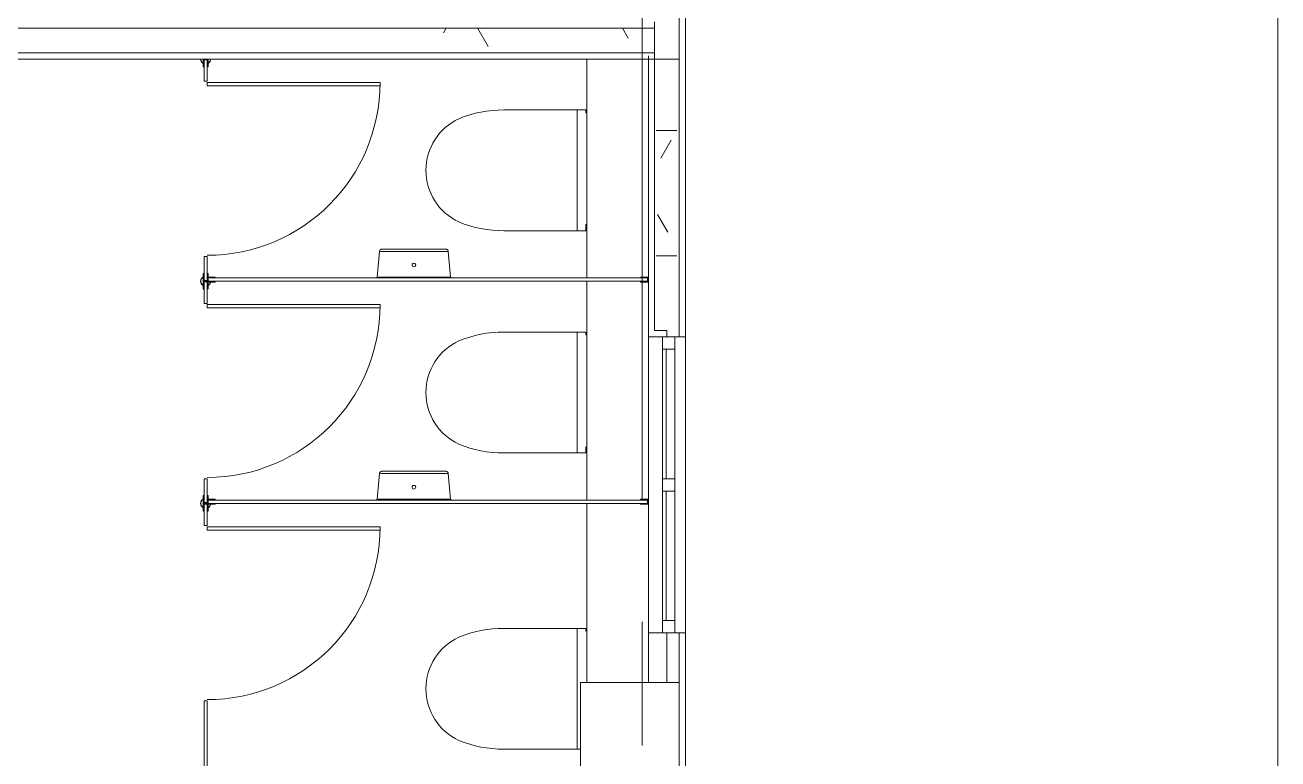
# Model space of a CAD drawing. Header units: millimetres. Extents: x 50620 to 404449, y -131543 to 97.
# Drawn here: x 324612 to 329687, y -21958 to -18986 of the extents above; entities that cross this region are included whole.
import ezdxf

# ---------------------------------------------------------------- set-up
doc = ezdxf.new("R2010")
doc.units = ezdxf.units.MM
doc.linetypes.add('IDA - Grid Line', pattern=[3500, 2000, -500, 500, -500])
for name, color, linetype, lineweight in [('A-_FLOR----_E', 8, 'Continuous', 9), ('A-_FURT----_E', 8, 'Continuous', 9), ('A-_GENM----_M', 8, 'Continuous', 9), ('A-_WALL----_E', 8, 'Continuous', 9), ('A-_WALL----_E-1', 8, 'Continuous', 18), ('A-_WALL----_H-2', 8, 'Continuous', 9), ('A-_WALLPRTN_E-1', 8, 'Continuous', 18), ('A-_WIND----_E', 8, 'Continuous', 9), ('M-_ARCHI', 8, 'Continuous', 5), ('M-_SANIFIXR_E', 8, 'Continuous', 9), ('S-_COLN----_E', 8, 'Continuous', 5), ('S-_COLN----_E-1', 8, 'Continuous', 5)]:
    doc.layers.add(name, color=color, linetype=linetype, lineweight=lineweight)
doc.layers.add('S-_ANOTGRID_E-1', color=9, linetype='IDA - Grid Line', lineweight=5, true_color=0x808080)
pattern_1 = [(6e-11, (102886.37, 38752.37), (1016, 254), [83.82, -678.18, 83.82, -678.18, -4064]), (6e-11, (102886.37, 38752.37), (1016, 254), [-1524, 83.82, -1440.18, 83.82, -678.18, -1778]), (6e-11, (102886.37, 38752.37), (1016, 254), [-3810, 83.82, -424.18, 83.82, -1186.18]), (120, (103267.37, 38879.37), (-727.97045, 752.8818), [83.82, -678.18, 83.82, -678.18, -4064]), (120, (103267.37, 38879.37), (-727.97045, 752.8818), [-1524, 83.82, -1440.18, 83.82, -678.18, -1778]), (120, (103267.37, 38879.37), (-727.97045, 752.8818), [-3810, 83.82, -424.18, 83.82, -1186.18]), (240, (103394.37, 39387.37), (-288.02955, -1006.8818), [83.82, -678.18, 83.82, -678.18, -4064]), (240, (103394.37, 39387.37), (-288.02955, -1006.8818), [-1524, 83.82, -1440.18, 83.82, -678.18, -1778]), (240, (103394.37, 39387.37), (-288.02955, -1006.8818), [-3810, 83.82, -424.18, 83.82, -1186.18])]

# ---------------------------------------------------------------- blocks, each defined once
blk = doc.blocks.new('IDA - Toilet Partition - Corner - 950Lx700Width-4429922-BLK 2 2ND STOREY PLAN')
at = {"layer": 'A-_GENM----_M'}
for p, q in [((30.2, 1803.5), (0, 1803.5)), ((0, 1803.5), (0, 1802)), ((0, 1802), (1.5, 1800)), ((1.5, 1787), (0, 1785)), ((0, 1785), (0, 1783.5)), ((0, 1783.5), (30.2, 1783.5)), ((1.5, 1800), (1.5, 1787)), ((3, 1785), (3, 1802)), ((3, 1802), (18, 1802)), ((100, 1800), (3, 1800)), ((3, 1800), (3, 1787)), ((3, 1787), (100, 1787)), ((18, 1785), (3, 1785)), ((18, 1802), (20, 1800)), ((20, 1787), (18, 1785)), ((20, 1800), (30.2, 1800)), ((30.2, 1787), (20, 1787)), ((100, 1787), (100, 1800)), ((792, 1787), (805, 1787)), ((792, 1087), (792, 1787)), ((805, 1787), (805, 1087)), ((810, 1800), (810, 1787)), ((897, 1800), (810, 1800)), ((810, 1787), (897, 1787)), ((900, 1803.5), (869.8, 1803.5)), ((869.8, 1800), (880, 1800)), ((880, 1787), (869.8, 1787)), ((869.8, 1783.5), (900, 1783.5)), ((880, 1800), (882, 1802)), ((882, 1785), (880, 1787)), ((882, 1802), (897, 1802)), ((897, 1785), (882, 1785)), ((898, 1787), (896.5, 1787)), ((896.5, 1787), (896.5, 1756.7)), ((897, 1802), (897, 1785)), ((897, 1787), (897, 1800)), ((900, 1785.5), (898, 1787)), ((898, 1769), (898, 1784)), ((898, 1784), (915, 1784)), ((898.5, 1800), (900, 1802)), ((898.5, 1787), (898.5, 1800)), ((900, 1785), (898.5, 1787)), ((900, 1802), (900, 1803.5)), ((913, 1785.5), (900, 1785.5)), ((900, 1783.5), (900, 1785)), ((913, 1784), (900, 1784)), ((900, 1784), (900, 3)), ((915, 1787), (913, 1785.5)), ((913, 3), (913, 1784)), ((916.5, 1787), (915, 1787)), ((915, 1784), (915, 1769)), ((916.5, 1756.7), (916.5, 1787)), ((900, 1767), (898, 1769)), ((900, 1756.7), (900, 1767)), ((915, 1769), (913, 1767)), ((913, 1767), (913, 1756.7)), ((805, 1087), (792, 1087)), ((896.5, 30.2), (896.5, 0)), ((896.5, 0), (898, 0)), ((898, 18), (900, 20)), ((898, 3), (898, 18)), ((915, 3), (898, 3)), ((898, 0), (900, 1.5)), ((900, 20), (900, 30.2)), ((900, 3), (913, 3)), ((900, 1.5), (913, 1.5)), ((913, 30.2), (913, 20)), ((913, 20), (915, 18)), ((913, 1.5), (915, 0)), ((915, 18), (915, 3)), ((915, 0), (916.5, 0)), ((916.5, 0), (916.5, 30.2))]:
    blk.add_line(p, q, dxfattribs=at)
at = {"layer": 'A-_GENM----_M', "flags": 128}
for points in [[(-18, 1802.2), (-18.3, 1801.5), (-18.6, 1800.7), (-18.9, 1800)], [(-18.9, 1787), (-18.6, 1786.2), (-18.3, 1785.5), (-18, 1784.8)], [(0, 1813.5), (-0.8, 1813.5), (-1.6, 1813.4), (-2.4, 1813.4), (-3.2, 1813.2), (-4, 1813.1), (-4.8, 1812.9), (-5.5, 1812.7), (-6.3, 1812.5), (-7, 1812.2), (-7.8, 1811.9), (-8.5, 1811.6), (-9.2, 1811.2), (-9.9, 1810.9), (-10.6, 1810.4), (-11.3, 1810), (-11.9, 1809.5), (-12.6, 1809.1), (-13.2, 1808.5), (-13.8, 1808), (-14.3, 1807.4), (-14.9, 1806.8), (-15.4, 1806.2), (-15.9, 1805.6), (-16.4, 1805), (-16.8, 1804.3), (-17.2, 1803.6)], [(-17.2, 1783.4), (-16.8, 1782.7), (-16.4, 1782), (-15.9, 1781.4), (-15.4, 1780.8), (-14.9, 1780.1), (-14.3, 1779.6), (-13.8, 1779), (-13.2, 1778.5), (-12.6, 1777.9), (-11.9, 1777.5), (-11.3, 1777), (-10.6, 1776.6), (-9.9, 1776.1), (-9.2, 1775.8), (-8.5, 1775.4), (-7.8, 1775.1), (-7, 1774.8), (-6.3, 1774.5), (-5.5, 1774.3), (-4.7, 1774.1), (-4, 1773.9), (-3.2, 1773.8)], [(17.2, 1803.6), (16.8, 1804.3), (16.4, 1805), (15.9, 1805.6), (15.4, 1806.2), (14.9, 1806.9), (14.3, 1807.4), (13.8, 1808), (13.2, 1808.5), (12.6, 1809.1), (11.9, 1809.5), (11.3, 1810), (10.6, 1810.4), (9.9, 1810.9), (9.2, 1811.2), (8.5, 1811.6), (7.8, 1811.9), (7, 1812.2), (6.3, 1812.5), (5.5, 1812.7), (4.7, 1812.9), (4, 1813.1), (3.2, 1813.2), (2.4, 1813.4), (1.6, 1813.4), (0.8, 1813.5), (0, 1813.5)], [(13.2, 1778.5), (13.8, 1779), (14.3, 1779.6), (14.9, 1780.2), (15.4, 1780.8)], [(16.4, 1782), (16.8, 1782.7), (17.2, 1783.4)], [(18.9, 1800), (18.6, 1800.8), (18.3, 1801.5), (18, 1802.2)], [(18, 1784.8), (18.3, 1785.5), (18.6, 1786.3), (18.9, 1787)], [(882, 1802.2), (881.7, 1801.5), (881.4, 1800.7), (881.1, 1800)], [(881.1, 1787), (881.4, 1786.2), (881.7, 1785.5), (882, 1784.8)], [(900, 1813.5), (899.2, 1813.5), (898.4, 1813.4), (897.6, 1813.4), (896.8, 1813.2), (896, 1813.1), (895.2, 1812.9), (894.5, 1812.7), (893.7, 1812.5), (893, 1812.2), (892.2, 1811.9), (891.5, 1811.6), (890.8, 1811.2), (890.1, 1810.9), (889.4, 1810.4), (888.7, 1810), (888.1, 1809.5), (887.4, 1809.1), (886.8, 1808.5), (886.2, 1808), (885.7, 1807.4), (885.1, 1806.8), (884.6, 1806.2), (884.1, 1805.6), (883.6, 1805), (883.2, 1804.3), (882.8, 1803.6)], [(882.8, 1783.4), (883.2, 1782.7), (883.6, 1782), (884.1, 1781.4), (884.6, 1780.8), (885.1, 1780.1), (885.7, 1779.6), (886.2, 1779), (886.8, 1778.5), (887.4, 1777.9), (888.1, 1777.5), (888.7, 1777), (889.4, 1776.6), (890.1, 1776.1), (890.8, 1775.8), (891.5, 1775.4), (892.2, 1775.1), (893, 1774.8), (893.7, 1774.5), (894.5, 1774.3), (895.3, 1774.1), (896, 1773.9), (896.8, 1773.8)], [(917.2, 1803.6), (916.8, 1804.3), (916.4, 1805), (915.9, 1805.6), (915.4, 1806.2), (914.9, 1806.9), (914.3, 1807.4), (913.8, 1808), (913.2, 1808.5), (912.6, 1809.1), (911.9, 1809.5), (911.3, 1810), (910.6, 1810.4), (909.9, 1810.9), (909.2, 1811.2), (908.5, 1811.6), (907.8, 1811.9), (907, 1812.2), (906.3, 1812.5), (905.5, 1812.7), (904.7, 1812.9), (904, 1813.1), (903.2, 1813.2), (902.4, 1813.4), (901.6, 1813.4), (900.8, 1813.5), (900, 1813.5)], [(913.2, 1778.5), (913.8, 1779), (914.3, 1779.6), (914.9, 1780.2), (915.4, 1780.8)], [(916.4, 1782), (916.8, 1782.7), (917.2, 1783.4)], [(918.9, 1800), (918.6, 1800.8), (918.3, 1801.5), (918, 1802.2)], [(918, 1784.8), (918.3, 1785.5), (918.6, 1786.3), (918.9, 1787)], [(-1.6, 1773.6), (-0.8, 1773.5), (0, 1773.5)], [(898.4, 1773.6), (899.2, 1773.5), (900, 1773.5)]]:
    blk.add_lwpolyline(points, dxfattribs=at)
at = {"layer": 'A-_GENM----_M'}
for centre, radius, start, end in [((0, 1793.5), 20.5, 90, 148.9563), ((0, 1793.5), 20.5, 211.0437, 259.1347), ((0, 1793.5), 20, 90, 149.2167), ((0, 1793.5), 20, 90, 148.1802), ((0, 1793.5), 20, 211.7857, 259.4055), ((0, 1793.5), 20, 211.8198, 258.8631), ((0, 1793.5), 20.5, 31.0437, 90), ((0, 1793.5), 20, 31.7857, 90), ((0, 1793.5), 20, 31.8198, 90), ((0, 1793.5), 20, 315, 328.1802), ((0, 1793.5), 20.5, 315, 327.5534), ((30.2, 1801.8), 1.75, 360, 90), ((30.2, 1801.8), 1.75, 270, 360), ((30.2, 1785.2), 1.75, 360, 90), ((30.2, 1785.2), 1.75, 270, 360), ((805, 1787), 700, 180, 270), ((869.8, 1801.8), 1.75, 90, 180), ((869.8, 1801.8), 1.75, 180, 270), ((869.8, 1785.2), 1.75, 90, 180), ((869.8, 1785.2), 1.75, 180, 270), ((900, 1793.5), 20.5, 90, 148.9563), ((900, 1793.5), 20.5, 211.0437, 259.1347), ((900, 1793.5), 20, 90, 149.2167), ((900, 1793.5), 20, 90, 148.1802), ((900, 1793.5), 20, 211.7857, 259.4055), ((900, 1793.5), 20, 211.8198, 258.8631), ((900, 1793.5), 20.5, 31.0437, 90), ((900, 1793.5), 20, 31.7857, 90), ((900, 1793.5), 20, 31.8198, 90), ((900, 1793.5), 20, 315, 328.1802), ((900, 1793.5), 20.5, 315, 327.5534), ((898.3, 1756.7), 1.75, 180, 270), ((898.3, 1756.7), 1.75, 270, 0), ((914.8, 1756.7), 1.75, 180, 270), ((914.8, 1756.7), 1.75, 270, 0), ((898.3, 30.2), 1.75, 90, 180), ((898.3, 30.2), 1.75, 0, 90), ((914.8, 30.2), 1.75, 90, 180), ((914.8, 30.2), 1.75, 0, 90)]:
    blk.add_arc(centre, radius, start, end, dxfattribs=at)
for points in [[(-16.4, 1800), (-15.6, 1800), (-13.5, 1800), (-9.6, 1800), (-4.9, 1800), (-1.7, 1800), (0, 1800)], [(0, 1787), (-1.7, 1787), (-4.9, 1787), (-9.6, 1787), (-13.5, 1787), (-15.6, 1787), (-16.4, 1787)], [(0, 1800), (1.7, 1800), (4.9, 1800), (9.6, 1800), (13.5, 1800), (15.6, 1800), (16.4, 1800)], [(16.4, 1787), (15.6, 1787), (13.5, 1787), (9.6, 1787), (4.9, 1787), (1.7, 1787), (0, 1787)], [(883.6, 1800), (884.4, 1800), (886.5, 1800), (890.4, 1800), (895.1, 1800), (898.3, 1800), (900, 1800)], [(900, 1787), (898.3, 1787), (895.1, 1787), (890.4, 1787), (886.5, 1787), (884.4, 1787), (883.6, 1787)], [(900, 1800), (901.7, 1800), (904.9, 1800), (909.6, 1800), (913.5, 1800), (915.6, 1800), (916.4, 1800)], [(916.4, 1787), (915.6, 1787), (913.5, 1787), (909.6, 1787), (904.9, 1787), (901.7, 1787), (900, 1787)]]:
    blk.add_open_spline(points, degree=3, dxfattribs=at)
blk = doc.blocks.new('IDA - Toilet Partition - Corner - 950Lx700Width-4429925-BLK 2 2ND STOREY PLAN')
at = {"layer": 'A-_GENM----_M'}
for p, q in [((30.2, 1803.5), (0, 1803.5)), ((0, 1803.5), (0, 1802)), ((0, 1802), (1.5, 1800)), ((1.5, 1787), (0, 1785)), ((0, 1785), (0, 1783.5)), ((0, 1783.5), (30.2, 1783.5)), ((1.5, 1800), (1.5, 1787)), ((3, 1785), (3, 1802)), ((3, 1802), (18, 1802)), ((100, 1800), (3, 1800)), ((3, 1800), (3, 1787)), ((3, 1787), (100, 1787)), ((18, 1785), (3, 1785)), ((18, 1802), (20, 1800)), ((20, 1787), (18, 1785)), ((20, 1800), (30.2, 1800)), ((30.2, 1787), (20, 1787)), ((100, 1787), (100, 1800)), ((792, 1787), (805, 1787)), ((792, 1087), (792, 1787)), ((805, 1787), (805, 1087)), ((810, 1800), (810, 1787)), ((897, 1800), (810, 1800)), ((810, 1787), (897, 1787)), ((900, 1803.5), (869.8, 1803.5)), ((869.8, 1800), (880, 1800)), ((880, 1787), (869.8, 1787)), ((869.8, 1783.5), (900, 1783.5)), ((880, 1800), (882, 1802)), ((882, 1785), (880, 1787)), ((882, 1802), (897, 1802)), ((897, 1785), (882, 1785)), ((897, 1802), (897, 1785)), ((897, 1787), (897, 1800)), ((898.5, 1800), (900, 1802)), ((898.5, 1787), (898.5, 1800)), ((900, 1785), (898.5, 1787)), ((900, 1802), (900, 1803.5)), ((900, 1783.5), (900, 1785)), ((805, 1087), (792, 1087))]:
    blk.add_line(p, q, dxfattribs=at)
at = {"layer": 'A-_GENM----_M', "flags": 128}
for points in [[(-18, 1802.2), (-18.3, 1801.5), (-18.6, 1800.7), (-18.9, 1800)], [(-18.9, 1787), (-18.6, 1786.2), (-18.3, 1785.5), (-18, 1784.8)], [(0, 1813.5), (-0.8, 1813.5), (-1.6, 1813.4), (-2.4, 1813.4), (-3.2, 1813.2), (-4, 1813.1), (-4.8, 1812.9), (-5.5, 1812.7), (-6.3, 1812.5), (-7, 1812.2), (-7.8, 1811.9), (-8.5, 1811.6), (-9.2, 1811.2), (-9.9, 1810.9), (-10.6, 1810.4), (-11.3, 1810), (-11.9, 1809.5), (-12.6, 1809.1), (-13.2, 1808.5), (-13.8, 1808), (-14.3, 1807.4), (-14.9, 1806.8), (-15.4, 1806.2), (-15.9, 1805.6), (-16.4, 1805), (-16.8, 1804.3), (-17.2, 1803.6)], [(-17.2, 1783.4), (-16.8, 1782.7), (-16.4, 1782), (-15.9, 1781.4), (-15.4, 1780.8), (-14.9, 1780.1), (-14.3, 1779.6), (-13.8, 1779), (-13.2, 1778.5), (-12.6, 1777.9), (-11.9, 1777.5), (-11.3, 1777), (-10.6, 1776.6), (-9.9, 1776.1), (-9.2, 1775.8), (-8.5, 1775.4), (-7.8, 1775.1), (-7, 1774.8), (-6.3, 1774.5), (-5.5, 1774.3), (-4.7, 1774.1), (-4, 1773.9), (-3.2, 1773.8)], [(17.2, 1803.6), (16.8, 1804.3), (16.4, 1805), (15.9, 1805.6), (15.4, 1806.2), (14.9, 1806.9), (14.3, 1807.4), (13.8, 1808), (13.2, 1808.5), (12.6, 1809.1), (11.9, 1809.5), (11.3, 1810), (10.6, 1810.4), (9.9, 1810.9), (9.2, 1811.2), (8.5, 1811.6), (7.8, 1811.9), (7, 1812.2), (6.3, 1812.5), (5.5, 1812.7), (4.7, 1812.9), (4, 1813.1), (3.2, 1813.2), (2.4, 1813.4), (1.6, 1813.4), (0.8, 1813.5), (0, 1813.5)], [(13.2, 1778.5), (13.8, 1779), (14.3, 1779.6), (14.9, 1780.2), (15.4, 1780.8)], [(16.4, 1782), (16.8, 1782.7), (17.2, 1783.4)], [(18.9, 1800), (18.6, 1800.8), (18.3, 1801.5), (18, 1802.2)], [(18, 1784.8), (18.3, 1785.5), (18.6, 1786.3), (18.9, 1787)], [(882, 1802.2), (881.7, 1801.5), (881.4, 1800.7), (881.1, 1800)], [(881.1, 1787), (881.4, 1786.2), (881.7, 1785.5), (882, 1784.8)], [(900, 1813.5), (899.2, 1813.5), (898.4, 1813.4), (897.6, 1813.4), (896.8, 1813.2), (896, 1813.1), (895.2, 1812.9), (894.5, 1812.7), (893.7, 1812.5), (893, 1812.2), (892.2, 1811.9), (891.5, 1811.6), (890.8, 1811.2), (890.1, 1810.9), (889.4, 1810.4), (888.7, 1810), (888.1, 1809.5), (887.4, 1809.1), (886.8, 1808.5), (886.2, 1808), (885.7, 1807.4), (885.1, 1806.8), (884.6, 1806.2), (884.1, 1805.6), (883.6, 1805), (883.2, 1804.3), (882.8, 1803.6)], [(882.8, 1783.4), (883.2, 1782.7), (883.6, 1782), (884.1, 1781.4), (884.6, 1780.8), (885.1, 1780.1), (885.7, 1779.6), (886.2, 1779), (886.8, 1778.5), (887.4, 1777.9), (888.1, 1777.5), (888.7, 1777), (889.4, 1776.6), (890.1, 1776.1), (890.8, 1775.8), (891.5, 1775.4), (892.2, 1775.1), (893, 1774.8), (893.7, 1774.5), (894.5, 1774.3), (895.3, 1774.1), (896, 1773.9), (896.8, 1773.8), (897.6, 1773.6), (898.4, 1773.6), (899.2, 1773.5), (900, 1773.5)], [(-1.6, 1773.6), (-0.8, 1773.5), (0, 1773.5)]]:
    blk.add_lwpolyline(points, dxfattribs=at)
at = {"layer": 'A-_GENM----_M'}
for centre, radius, start, end in [((0, 1793.5), 20.5, 90, 148.9563), ((0, 1793.5), 20.5, 211.0437, 259.1347), ((0, 1793.5), 20, 90, 149.2167), ((0, 1793.5), 20, 90, 148.1802), ((0, 1793.5), 20, 211.7857, 259.4055), ((0, 1793.5), 20, 211.8198, 258.8631), ((0, 1793.5), 20.5, 31.0437, 90), ((0, 1793.5), 20, 31.7857, 90), ((0, 1793.5), 20, 31.8198, 90), ((0, 1793.5), 20, 315, 328.1802), ((0, 1793.5), 20.5, 315, 327.5534), ((30.2, 1801.8), 1.75, 360, 90), ((30.2, 1801.8), 1.75, 270, 360), ((30.2, 1785.2), 1.75, 360, 90), ((30.2, 1785.2), 1.75, 270, 360), ((805, 1787), 700, 180, 270), ((869.8, 1801.8), 1.75, 90, 180), ((869.8, 1801.8), 1.75, 180, 270), ((869.8, 1785.2), 1.75, 90, 180), ((869.8, 1785.2), 1.75, 180, 270), ((900, 1793.5), 20.5, 90, 148.9563), ((900, 1793.5), 20.5, 211.0437, 270), ((900, 1793.5), 20, 90, 149.2167), ((900, 1793.5), 20, 90, 148.1802), ((900, 1793.5), 20, 211.7857, 270), ((900, 1793.5), 20, 211.8198, 270)]:
    blk.add_arc(centre, radius, start, end, dxfattribs=at)
for points in [[(-16.4, 1800), (-15.6, 1800), (-13.5, 1800), (-9.6, 1800), (-4.9, 1800), (-1.7, 1800), (0, 1800)], [(0, 1787), (-1.7, 1787), (-4.9, 1787), (-9.6, 1787), (-13.5, 1787), (-15.6, 1787), (-16.4, 1787)], [(0, 1800), (1.7, 1800), (4.9, 1800), (9.6, 1800), (13.5, 1800), (15.6, 1800), (16.4, 1800)], [(16.4, 1787), (15.6, 1787), (13.5, 1787), (9.6, 1787), (4.9, 1787), (1.7, 1787), (0, 1787)], [(883.6, 1800), (884.4, 1800), (886.5, 1800), (890.4, 1800), (895.1, 1800), (898.3, 1800), (900, 1800)], [(900, 1787), (898.3, 1787), (895.1, 1787), (890.4, 1787), (886.5, 1787), (884.4, 1787), (883.6, 1787)]]:
    blk.add_open_spline(points, degree=3, dxfattribs=at)
blk = doc.blocks.new('IDA - WC - Floor Mount wo Tank - MS980CMG-4429928-BLK 2 2ND STOREY PLAN')
at = {"layer": 'M-_SANIFIXR_E'}
for p, q in [((-245.6, -340.1), (-245.6, -8.1)), ((243.7, -8.1), (243.7, -340.1)), ((-220.3, -340.1), (-245.6, -340.1)), ((-244.4, -304.5), (-244.4, -305.3)), ((243.1, -304.5), (-244.4, -304.5)), ((-244.4, -305.3), (243.1, -305.3)), ((-220.3, -343.3), (-220.3, -340.1)), ((232.2, -340.1), (232.2, -343.3)), ((243.7, -340.1), (232.2, -340.1)), ((243.1, -305.3), (243.1, -304.5))]:
    blk.add_line(p, q, dxfattribs=at)
for centre, radius, start, end in [((-0.9, 77.1), 230.7, 24.9793, 155.0207), ((224.9, -4.8), 470.5, 157.5961, 180.3984), ((-226.8, -4.8), 470.5, 359.6016, 22.4039)]:
    blk.add_arc(centre, radius, start, end, dxfattribs=at)
blk = doc.blocks.new('IDA - Toilet Roll Holder - Jumbo - IDA - Toilet Roll Holder - Jumbo-4429930-BLK 2 2ND STOREY PLAN')
at = {"layer": 'A-_FURT----_E'}
for p, q in [((-139.5, 107.9), (-148.7, 3.5)), ((0, 107.9), (-135.8, 107.9)), ((135.8, 107.9), (0, 107.9)), ((148.7, 3.5), (139.5, 107.9)), ((-148.7, 3.5), (-152.2, 0)), ((-145.3, 3.5), (0, 3.5)), ((-136.8, 3), (-136.8, 3)), ((0, 3.5), (-60.5, 3.5)), ((0, 3.5), (145.2, 3.5)), ((60.5, 3.5), (0, 3.5)), ((136.8, 3), (136.8, 3)), ((152.2, 0), (148.7, 3.5)), ((0, 0), (-150.7, 0)), ((-150.7, 0), (0, 0)), ((0, 0), (150.7, 0)), ((150.7, 0), (0, 0))]:
    blk.add_line(p, q, dxfattribs=at)
at = {"layer": 'A-_FURT----_E', "flags": 128}
for points in [[(-139.5, 107.9), (-139.5, 108.4), (-139.4, 108.8), (-139.2, 109.2), (-139.1, 109.6), (-138.9, 110.1), (-138.8, 110.5), (-138.6, 110.9), (-138.4, 111.2), (-138.2, 111.6), (-137.9, 112), (-137.7, 112.4), (-137.4, 112.7), (-137.2, 113.1), (-136.9, 113.4), (-136.6, 113.7), (-136.3, 114), (-135.9, 114.3), (-135.6, 114.6), (-135.3, 114.9), (-134.9, 115.1), (-134.5, 115.3), (-134.2, 115.6), (-133.8, 115.8), (-133.4, 116), (-133, 116.2), (-132.6, 116.3), (-132.2, 116.5), (-131.7, 116.6), (-131.3, 116.7), (-130.9, 116.8), (-130.5, 116.9), (-130, 116.9), (-129.6, 117), (-129.1, 117), (-128.8, 117)], [(0, 117), (-5.1, 117), (-10.3, 117), (-15.4, 117), (-20.5, 117), (-25.6, 117), (-30.6, 117), (-35.6, 117), (-40.5, 117), (-45.4, 117), (-50.1, 117), (-54.8, 117), (-59.5, 117), (-64, 117), (-68.4, 117), (-72.7, 117), (-76.9, 117), (-81, 117), (-84.9, 117), (-88.7, 117), (-92.4, 117), (-95.9, 117), (-99.2, 117), (-102.4, 117), (-105.5, 117), (-108.3, 117), (-111, 117), (-113.6, 117), (-115.9, 117), (-118, 117), (-120, 117), (-121.8, 117), (-123.3, 117), (-124.7, 117), (-125.9, 117), (-126.9, 117), (-127.7, 117), (-128.2, 117), (-128.6, 117), (-128.7, 117), (-128.8, 117)], [(-128.8, 117), (-128.6, 117), (-128.3, 117), (-127.8, 117), (-127.1, 117), (-126.2, 117), (-125.1, 117), (-123.7, 117), (-122.2, 117), (-120.5, 117), (-118.6, 117), (-116.5, 117), (-114.2, 117), (-111.7, 117), (-109.1, 117), (-106.3, 117), (-103.3, 117), (-100.1, 117), (-96.8, 117), (-93.3, 117), (-89.7, 117), (-85.9, 117), (-82, 117), (-78, 117), (-73.8, 117), (-69.6, 117), (-65.2, 117), (-60.7, 117), (-56.1, 117), (-51.4, 117), (-46.7, 117), (-41.8, 117), (-36.9, 117), (-32, 117), (-26.9, 117), (-21.9, 117), (-16.8, 117), (-11.7, 117), (-6.5, 117), (-1.4, 117), (0, 117)], [(0, 117), (5.1, 117), (10.3, 117), (15.4, 117), (20.5, 117), (25.6, 117), (30.6, 117), (35.6, 117), (40.5, 117), (45.4, 117), (50.1, 117), (54.8, 117), (59.5, 117), (64, 117), (68.4, 117), (72.7, 117), (76.9, 117), (81, 117), (84.9, 117), (88.7, 117), (92.4, 117), (95.9, 117), (99.2, 117), (102.4, 117), (105.5, 117), (108.3, 117), (111, 117), (113.6, 117), (115.9, 117), (118, 117), (120, 117), (121.8, 117), (123.3, 117), (124.7, 117), (125.9, 117), (126.9, 117), (127.7, 117), (128.2, 117), (128.6, 117), (128.7, 117), (128.8, 117)], [(128.8, 117), (128.6, 117), (128.3, 117), (127.8, 117), (127.1, 117), (126.2, 117), (125.1, 117), (123.7, 117), (122.2, 117), (120.5, 117), (118.6, 117), (116.5, 117), (114.2, 117), (111.7, 117), (109.1, 117), (106.3, 117), (103.3, 117), (100.1, 117), (96.8, 117), (93.3, 117), (89.7, 117), (85.9, 117), (82, 117), (78, 117), (73.8, 117), (69.6, 117), (65.2, 117), (60.7, 117), (56.1, 117), (51.4, 117), (46.7, 117), (41.8, 117), (36.9, 117), (32, 117), (26.9, 117), (21.9, 117), (16.8, 117), (11.7, 117), (6.5, 117), (1.4, 117), (0, 117)], [(128.8, 117), (129.2, 117), (129.6, 117), (130.1, 116.9), (130.5, 116.9), (130.9, 116.8), (131.4, 116.7), (131.8, 116.6), (132.2, 116.4), (132.6, 116.3), (133, 116.1), (133.4, 116), (133.8, 115.8), (134.2, 115.6), (134.6, 115.3), (134.9, 115.1), (135.3, 114.8), (135.6, 114.6), (136, 114.3), (136.3, 114), (136.6, 113.7), (136.9, 113.4), (137.2, 113), (137.5, 112.7), (137.7, 112.3), (138, 112), (138.2, 111.6), (138.4, 111.2), (138.6, 110.8), (138.8, 110.4), (139, 110), (139.1, 109.6), (139.2, 109.2), (139.4, 108.8), (139.5, 108.3), (139.5, 107.9)]]:
    blk.add_lwpolyline(points, dxfattribs=at)
at = {"layer": 'A-_FURT----_E'}
for start, end in [(360, 180), (180, 360)]:
    blk.add_arc((0, 52.6), 7.38, start, end, dxfattribs=at)
blk = doc.blocks.new('IDA - Toilet Partition - Corner - 950Lx700Width-6317201-BLK 2 2ND STOREY PLAN')
at = {"layer": 'A-_GENM----_M'}
for p, q in [((30.2, 1803.5), (0, 1803.5)), ((0, 1803.5), (0, 1802)), ((0, 1802), (1.5, 1800)), ((1.5, 1787), (0, 1785)), ((0, 1785), (0, 1783.5)), ((0, 1783.5), (30.2, 1783.5)), ((1.5, 1800), (1.5, 1787)), ((3, 1785), (3, 1802)), ((3, 1802), (18, 1802)), ((450, 1800), (3, 1800)), ((3, 1800), (3, 1787)), ((3, 1787), (450, 1787)), ((18, 1785), (3, 1785)), ((18, 1802), (20, 1800)), ((20, 1787), (18, 1785)), ((20, 1800), (30.2, 1800)), ((30.2, 1787), (20, 1787)), ((450, 1787), (450, 1800)), ((1142, 1787), (1155, 1787)), ((1142, 1087), (1142, 1787)), ((1155, 1787), (1155, 1087)), ((1160, 1800), (1160, 1787)), ((1247, 1800), (1160, 1800)), ((1160, 1787), (1247, 1787)), ((1250, 1803.5), (1219.7, 1803.5)), ((1219.7, 1800), (1230, 1800)), ((1230, 1787), (1219.7, 1787)), ((1219.7, 1783.5), (1250, 1783.5)), ((1230, 1800), (1232, 1802)), ((1232, 1785), (1230, 1787)), ((1232, 1802), (1247, 1802)), ((1247, 1785), (1232, 1785)), ((1248, 1787), (1246.5, 1787)), ((1246.5, 1787), (1246.5, 1756.7)), ((1247, 1802), (1247, 1785)), ((1247, 1787), (1247, 1800)), ((1250, 1785.5), (1248, 1787)), ((1248, 1769), (1248, 1784)), ((1248, 1784), (1265, 1784)), ((1248.5, 1800), (1250, 1802)), ((1248.5, 1787), (1248.5, 1800)), ((1250, 1785), (1248.5, 1787)), ((1250, 1802), (1250, 1803.5)), ((1263, 1785.5), (1250, 1785.5)), ((1250, 1783.5), (1250, 1785)), ((1263, 1784), (1250, 1784)), ((1250, 1784), (1250, 3)), ((1265, 1787), (1263, 1785.5)), ((1263, 3), (1263, 1784)), ((1266.5, 1787), (1265, 1787)), ((1265, 1784), (1265, 1769)), ((1266.5, 1756.7), (1266.5, 1787)), ((1250, 1767), (1248, 1769)), ((1250, 1756.7), (1250, 1767)), ((1265, 1769), (1263, 1767)), ((1263, 1767), (1263, 1756.7)), ((1155, 1087), (1142, 1087)), ((1246.5, 30.2), (1246.5, 0)), ((1246.5, 0), (1248, 0)), ((1248, 18), (1250, 20)), ((1248, 3), (1248, 18)), ((1265, 3), (1248, 3)), ((1248, 0), (1250, 1.5)), ((1250, 20), (1250, 30.2)), ((1250, 3), (1263, 3)), ((1250, 1.5), (1263, 1.5)), ((1263, 30.2), (1263, 20)), ((1263, 20), (1265, 18)), ((1263, 1.5), (1265, 0)), ((1265, 18), (1265, 3)), ((1265, 0), (1266.5, 0)), ((1266.5, 0), (1266.5, 30.2))]:
    blk.add_line(p, q, dxfattribs=at)
at = {"layer": 'A-_GENM----_M', "flags": 128}
for points in [[(17.2, 1803.6), (16.8, 1804.3), (16.4, 1805), (15.9, 1805.6), (15.4, 1806.2), (14.9, 1806.9), (14.3, 1807.4), (13.8, 1808), (13.2, 1808.5), (12.6, 1809.1), (11.9, 1809.5), (11.3, 1810), (10.6, 1810.4), (9.9, 1810.9), (9.2, 1811.2), (8.5, 1811.6), (7.8, 1811.9), (7, 1812.2), (6.3, 1812.5), (5.5, 1812.7), (4.7, 1812.9), (4, 1813.1), (3.2, 1813.2), (2.4, 1813.4), (1.6, 1813.4), (0.8, 1813.5), (0, 1813.5)], [(0, 1773.5), (0.8, 1773.5), (1.6, 1773.6), (2.4, 1773.6), (3.2, 1773.8), (4, 1773.9), (4.8, 1774.1), (5.5, 1774.3), (6.3, 1774.5), (7, 1774.8), (7.8, 1775.1), (8.5, 1775.4), (9.2, 1775.8), (9.9, 1776.1), (10.6, 1776.6), (11.3, 1777), (11.9, 1777.5), (12.6, 1777.9), (13.2, 1778.5), (13.8, 1779), (14.3, 1779.6), (14.9, 1780.2), (15.4, 1780.8), (15.9, 1781.4), (16.4, 1782), (16.8, 1782.7), (17.2, 1783.4)], [(18.9, 1800), (18.6, 1800.8), (18.3, 1801.5), (18, 1802.2)], [(18, 1784.8), (18.3, 1785.5), (18.6, 1786.3), (18.9, 1787)], [(1232, 1802.2), (1231.7, 1801.5), (1231.4, 1800.7), (1231.1, 1800)], [(1231.1, 1787), (1231.4, 1786.2), (1231.7, 1785.5), (1232, 1784.8)], [(1250, 1813.5), (1249.2, 1813.5), (1248.4, 1813.4), (1247.6, 1813.4), (1246.8, 1813.2), (1246, 1813.1), (1245.2, 1812.9), (1244.5, 1812.7), (1243.7, 1812.5), (1243, 1812.2), (1242.2, 1811.9), (1241.5, 1811.6), (1240.8, 1811.2), (1240.1, 1810.9), (1239.4, 1810.4), (1238.7, 1810), (1238.1, 1809.5), (1237.4, 1809.1), (1236.8, 1808.5), (1236.2, 1808), (1235.7, 1807.4), (1235.1, 1806.8), (1234.6, 1806.2), (1234.1, 1805.6), (1233.6, 1805), (1233.2, 1804.3), (1232.8, 1803.6)], [(1232.8, 1783.4), (1233.2, 1782.7), (1233.6, 1782), (1234.1, 1781.4), (1234.6, 1780.8), (1235.1, 1780.1), (1235.7, 1779.6), (1236.2, 1779), (1236.8, 1778.5), (1237.4, 1777.9), (1238.1, 1777.5), (1238.7, 1777), (1239.4, 1776.6), (1240.1, 1776.1), (1240.8, 1775.8), (1241.5, 1775.4), (1242.2, 1775.1), (1243, 1774.8), (1243.7, 1774.5), (1244.5, 1774.3), (1245.3, 1774.1), (1246, 1773.9), (1246.8, 1773.8)], [(1267.2, 1803.6), (1266.8, 1804.3), (1266.4, 1805), (1265.9, 1805.6), (1265.4, 1806.2), (1264.9, 1806.9), (1264.3, 1807.4), (1263.8, 1808), (1263.2, 1808.5), (1262.6, 1809.1), (1261.9, 1809.5), (1261.3, 1810), (1260.6, 1810.4), (1259.9, 1810.9), (1259.2, 1811.2), (1258.5, 1811.6), (1257.8, 1811.9), (1257, 1812.2), (1256.3, 1812.5), (1255.5, 1812.7), (1254.7, 1812.9), (1254, 1813.1), (1253.2, 1813.2), (1252.4, 1813.4), (1251.6, 1813.4), (1250.8, 1813.5), (1250, 1813.5)], [(1263.2, 1778.5), (1263.8, 1779), (1264.3, 1779.6), (1264.9, 1780.2), (1265.4, 1780.8)], [(1266.4, 1782), (1266.8, 1782.7), (1267.2, 1783.4)], [(1268.9, 1800), (1268.6, 1800.8), (1268.3, 1801.5), (1268, 1802.2)], [(1268, 1784.8), (1268.3, 1785.5), (1268.6, 1786.3), (1268.9, 1787)], [(1248.4, 1773.6), (1249.2, 1773.5), (1250, 1773.5)]]:
    blk.add_lwpolyline(points, dxfattribs=at)
at = {"layer": 'A-_GENM----_M'}
for centre, radius, start, end in [((0, 1793.5), 20.5, 31.0437, 90), ((0, 1793.5), 20, 31.7857, 90), ((0, 1793.5), 20, 31.8198, 90), ((0, 1793.5), 20, 270, 329.2167), ((0, 1793.5), 20, 270, 328.1802), ((0, 1793.5), 20.5, 270, 328.9563), ((30.2, 1801.8), 1.75, 360, 90), ((30.2, 1801.8), 1.75, 270, 360), ((30.2, 1785.2), 1.75, 360, 90), ((30.2, 1785.2), 1.75, 270, 360), ((1155, 1787), 700, 180, 270), ((1219.7, 1801.8), 1.75, 90, 180), ((1219.7, 1801.8), 1.75, 180, 270), ((1219.7, 1785.2), 1.75, 90, 180), ((1219.7, 1785.2), 1.75, 180, 270), ((1250, 1793.5), 20.5, 90, 148.9563), ((1250, 1793.5), 20.5, 211.0437, 259.1347), ((1250, 1793.5), 20, 90, 149.2167), ((1250, 1793.5), 20, 90, 148.1802), ((1250, 1793.5), 20, 211.7857, 259.4055), ((1250, 1793.5), 20, 211.8198, 258.8631), ((1250, 1793.5), 20.5, 31.0437, 90), ((1250, 1793.5), 20, 31.7857, 90), ((1250, 1793.5), 20, 31.8198, 90), ((1250, 1793.5), 20, 315, 328.1802), ((1250, 1793.5), 20.5, 315, 327.5534), ((1248.2, 1756.7), 1.75, 180, 270), ((1248.2, 1756.7), 1.75, 270, 0), ((1264.8, 1756.7), 1.75, 180, 270), ((1264.8, 1756.7), 1.75, 270, 0), ((1248.2, 30.2), 1.75, 90, 180), ((1248.2, 30.2), 1.75, 0, 90), ((1264.8, 30.2), 1.75, 90, 180), ((1264.8, 30.2), 1.75, 0, 90)]:
    blk.add_arc(centre, radius, start, end, dxfattribs=at)
for points in [[(0, 1800), (1.7, 1800), (4.9, 1800), (9.6, 1800), (13.5, 1800), (15.6, 1800), (16.4, 1800)], [(16.4, 1787), (15.6, 1787), (13.5, 1787), (9.6, 1787), (4.9, 1787), (1.7, 1787), (0, 1787)], [(1233.6, 1800), (1234.4, 1800), (1236.5, 1800), (1240.4, 1800), (1245.1, 1800), (1248.3, 1800), (1250, 1800)], [(1250, 1787), (1248.3, 1787), (1245.1, 1787), (1240.4, 1787), (1236.5, 1787), (1234.4, 1787), (1233.6, 1787)], [(1250, 1800), (1251.7, 1800), (1254.9, 1800), (1259.6, 1800), (1263.5, 1800), (1265.6, 1800), (1266.4, 1800)], [(1266.4, 1787), (1265.6, 1787), (1263.5, 1787), (1259.6, 1787), (1254.9, 1787), (1251.7, 1787), (1250, 1787)]]:
    blk.add_open_spline(points, degree=3, dxfattribs=at)
blk = doc.blocks.new('IDA - WC - Floor Mount wo Tank - MS980CMG-V101-BLK 2 2ND STOREY PLAN')
at = {"layer": 'M-_SANIFIXR_E'}
for p, q in [((-245.6, -318.3), (-245.6, -8.1)), ((243.7, -8.1), (243.7, -340.1)), ((-244.4, -304.5), (-244.4, -305.3)), ((243.1, -304.5), (-244.4, -304.5)), ((-244.4, -305.3), (243.1, -305.3)), ((232.2, -340.1), (232.2, -343.3)), ((243.7, -340.1), (232.2, -340.1)), ((243.1, -305.3), (243.1, -304.5))]:
    blk.add_line(p, q, dxfattribs=at)
for centre, radius, start, end in [((-0.9, 77.1), 230.7, 24.9793, 155.0207), ((224.9, -4.8), 470.5, 157.5961, 180.3984), ((-226.8, -4.8), 470.5, 359.6016, 22.4039)]:
    blk.add_arc(centre, radius, start, end, dxfattribs=at)
blk = doc.blocks.new('IDA - Rectangle Column - 400 x 700-6230627-BLK 2 2ND STOREY PLAN')
at = {"layer": 'S-_COLN----_E-1'}
for p, q in [((200, 350), (-200, 350)), ((-200, 350), (-200, -350)), ((200, -350), (200, 350)), ((-200, -350), (200, -350))]:
    blk.add_line(p, q, dxfattribs=at)
blk = doc.blocks.new('IDA - Louver w Top Hung  - 2 Panels - 1200L X 1500H - B3-AW01-5301409-BLK 2 2ND STOREY PLAN')
at = {"layer": 'A-_WIND----_E'}
for p, q in [((-550, 25), (-600, 25)), ((-600, 25), (-600, -25)), ((-550, -10), (-550, 25)), ((-550, 25), (-25, 25)), ((-550, -25), (-550, 25)), ((550, 25), (-550, 25)), ((-550, -25), (-550, 25)), ((-550, 25), (-550, -25)), ((-550, 25), (550, 25)), ((-500, 25), (-75, 25)), ((-25, 25), (-25, -10)), ((25, 25), (-25, 25)), ((-25, 25), (-25, -25)), ((25, 25), (-25, 25)), ((25, -10), (25, 25)), ((25, 25), (550, 25)), ((25, -25), (25, 25)), ((75, 25), (500, 25)), ((550, 25), (550, -10)), ((550, 25), (550, -25)), ((600, 25), (550, 25)), ((550, 25), (550, -25)), ((550, 25), (550, -25)), ((600, -25), (600, 25)), ((-600, -25), (-550, -25)), ((-25, -10), (-550, -10)), ((-550, -25), (550, -25)), ((550, -25), (-550, -25)), ((-75, -10), (-500, -10)), ((-25, -25), (25, -25)), ((-25, -25), (25, -25)), ((550, -10), (25, -10)), ((500, -10), (75, -10)), ((550, -25), (600, -25))]:
    blk.add_line(p, q, dxfattribs=at)
blk = doc.blocks.new('ARCHI 2ND_2024 09 11')
at = {"layer": 'A-_WALL----_H-2', "lineweight": 5}
h = blk.add_hatch(dxfattribs=at)
h.set_pattern_fill('FP_3', color=8, style=0, pattern_type=2)
h.set_pattern_definition(pattern_1)
h.paths.add_polyline_path([(-57825, 8875), (-57725, 8875), (-57725, 10200), (-57775, 10200), (-57775, 10175), (-57825, 10175), (-57825, 8887.5)])
h.paths.add_polyline_path([(-57742.8, 11400), (-57725, 11400), (-57725, 11600), (-57825, 11600), (-57825, 11425), (-57775, 11425), (-57775, 11400)])
h = blk.add_hatch(dxfattribs=at)
h.set_pattern_fill('FP_3', color=8, style=0, pattern_type=2)
h.set_pattern_definition(pattern_1)
h.paths.add_polyline_path([(-59092.3, 8900), (-57825, 8900.1), (-57825, 9000), (-62325, 9000), (-62325, 8900), (-59397.3, 8900)])
h = blk.add_hatch(dxfattribs=at)
h.set_pattern_fill('FP_3', color=8, style=0, pattern_type=2)
h.set_pattern_definition(pattern_1)
h.paths.add_polyline_path([(-57749.8, 6350), (-57725, 6350), (-57725, 6550), (-57775, 6550), (-57775, 6350), (-57760.3, 6350)])
h.paths.add_polyline_path([(-57725, 7750), (-57725, 8875), (-57825, 8875), (-57825, 7775), (-57775, 7775), (-57775, 7750), (-57742.8, 7750)])
at = {"layer": 'A-_FLOR----_E', "color": 8, "lineweight": 5}
for p, q in [((-57725, 10200), (-57725, 8875)), ((-62200, 8875), (-58100, 8875)), ((-58100, 8875), (-62200, 8875)), ((-57850, 8875), (-57725, 8875)), ((-57725, 8875), (-57850, 8875)), ((-57725, 8875), (-57725, 7751.4)), ((-57725, 6550), (-57725, 6300)), ((-57725, 6300), (-57725, 5700))]:
    blk.add_line(p, q, dxfattribs=at)
at = {"layer": 'A-_GENM----_M', "color": 8, "lineweight": 5}
for p, q in [((-57850, 6350), (-57850, 8887.5)), ((-58100, 8875), (-58100, 7988)), ((-58100, 7975), (-58100, 7088)), ((-58100, 7075), (-58100, 6350))]:
    blk.add_line(p, q, dxfattribs=at)
at = {"layer": 'A-_WALL----_E', "color": 8, "lineweight": 5}
for p, q in [((-55300, 19732.1), (-55300, -28550)), ((-57725, 10200), (-57725, 8875)), ((-57825, 9000), (-57850, 9000)), ((-57825, 9000), (-57850, 9000)), ((-57825, 9025), (-57825, 9000)), ((-57825, 9025), (-57825, 9000)), ((-57825, 9000), (-57825, 8900)), ((-57825, 9000), (-57825, 8900)), ((-62225, 8900), (-57850, 8900)), ((-57825, 8900), (-57850, 8900)), ((-57825, 8900), (-57825, 8875)), ((-57825, 8875), (-57825, 7775)), ((-57725, 8875), (-57725, 7750)), ((-57825, 7775), (-57775, 7775)), ((-57775, 7750), (-57775, 7775)), ((-57850, 6550), (-57850, 7750)), ((-57850, 7750), (-57700, 7750)), ((-57700, 7750), (-57700, 6550)), ((-57700, 6550), (-57850, 6550)), ((-57775, 6350), (-57775, 6550)), ((-57725, 6550), (-57725, 6300))]:
    blk.add_line(p, q, dxfattribs=at)
at = {"layer": 'A-_WALL----_E-1', "color": 8, "lineweight": 5}
for p, q in [((-57700, 8875), (-57700, 10200)), ((-57850, 8875), (-57850, 7750)), ((-57700, 7750), (-57700, 8875)), ((-57850, 7750), (-57700, 7750)), ((-57850, 6550), (-57850, 6350)), ((-57700, 6550), (-57850, 6550)), ((-57700, 5650), (-57700, 6550)), ((-57725, 6300), (-57725, 5700))]:
    blk.add_line(p, q, dxfattribs=at)
at = {"layer": 'A-_WALLPRTN_E-1', "color": 8, "lineweight": 5}
for p, q in [((-62325, 9000), (-57850, 9000)), ((-57850, 9000), (-62325, 9000)), ((-62200, 8875), (-57850, 8875))]:
    blk.add_line(p, q, dxfattribs=at)
at = {"layer": 'S-_ANOTGRID_E-1', "color": 8, "lineweight": 5}
blk.add_line((-57875, 26594.8), (-57875, -93697.5), dxfattribs=at)
at = {"layer": 'A-_FURT----_E', "color": 8, "lineweight": 5}
for p in [(-58800, 7988), (-58800, 7088)]:
    blk.add_blockref('IDA - Toilet Roll Holder - Jumbo - IDA - Toilet Roll Holder - Jumbo-4429930-BLK 2 2ND STOREY PLAN', p, dxfattribs=at)
at = {"layer": 'A-_GENM----_M', "color": 8, "lineweight": 5, "rotation": 90.0000000000586}
for name, p in [('IDA - Toilet Partition - Corner - 950Lx700Width-4429925-BLK 2 2ND STOREY PLAN', (-57850, 7975)), ('IDA - Toilet Partition - Corner - 950Lx700Width-4429922-BLK 2 2ND STOREY PLAN', (-57850, 7075)), ('IDA - Toilet Partition - Corner - 950Lx700Width-6317201-BLK 2 2ND STOREY PLAN', (-57850, 5825))]:
    blk.add_blockref(name, p, dxfattribs=at)
at = {"layer": 'A-_WIND----_E', "color": 8, "lineweight": 5, "rotation": 270.0000000000586}
blk.add_blockref('IDA - Louver w Top Hung  - 2 Panels - 1200L X 1500H - B3-AW01-5301409-BLK 2 2ND STOREY PLAN', (-57767.8, 7150), dxfattribs=at)
at = {"layer": 'M-_SANIFIXR_E', "color": 8, "lineweight": 5, "rotation": 90.0000000000586}
for name, p in [('IDA - WC - Floor Mount wo Tank - MS980CMG-4429928-BLK 2 2ND STOREY PLAN', (-58443.3, 8425)), ('IDA - WC - Floor Mount wo Tank - MS980CMG-4429928-BLK 2 2ND STOREY PLAN', (-58443.3, 7525)), ('IDA - WC - Floor Mount wo Tank - MS980CMG-V101-BLK 2 2ND STOREY PLAN', (-58443.3, 6325))]:
    blk.add_blockref(name, p, dxfattribs=at)
at = {"layer": 'S-_COLN----_E', "color": 8, "lineweight": 5}
blk.add_blockref('IDA - Rectangle Column - 400 x 700-6230627-BLK 2 2ND STOREY PLAN', (-57925, 6000), dxfattribs=at)

msp = doc.modelspace()

# ---------------------------------------------------------------- block references
at = {"layer": 'M-_ARCHI', "lineweight": 5, "extrusion": (0.000419962, 1.0854e-05, 1), "rotation": 359.9999887056363}
msp.add_blockref('ARCHI 2ND_2024 09 11', (384987.1, -27998.1, 422.1), dxfattribs=at)

doc.saveas('drawing.dxf')
